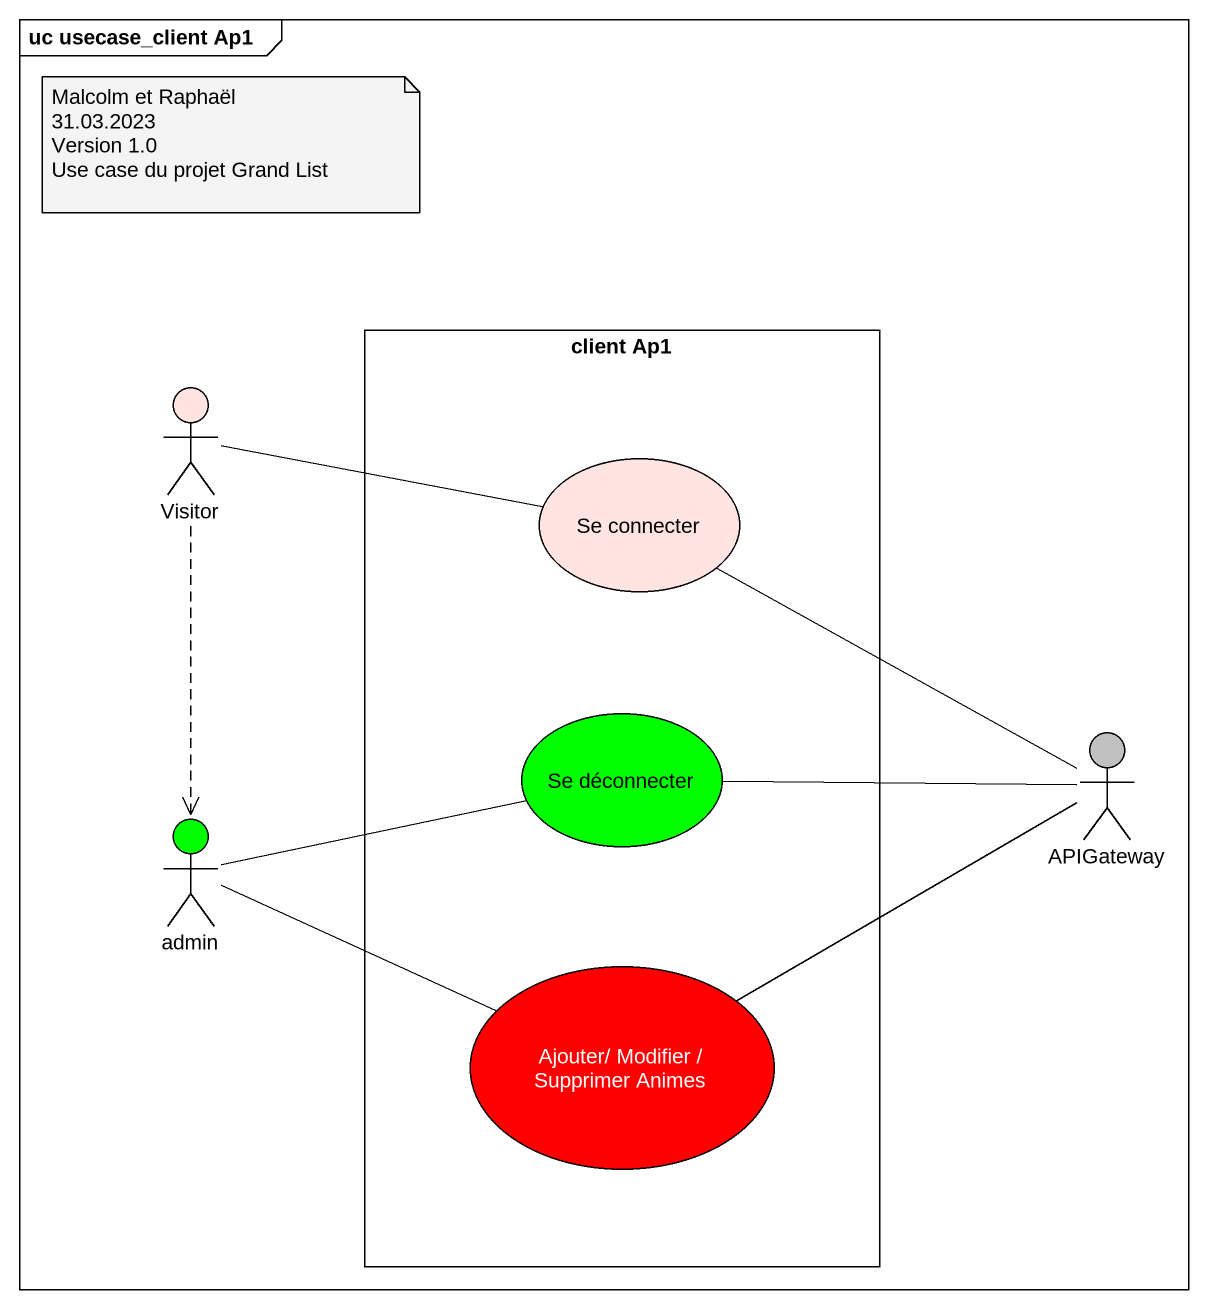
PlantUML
@startuml
mainframe uc usecase_client Ap1
rectangle "client Ap1" as client_Ap1 {
  usecase "Se connecter" as Se_connecter #FFE4E1
  usecase "Se déconnecter" as Se_déconnecter #00FF00
  usecase "Ajouter/ Modifier / Supprimer Animes" as Ajouter_Modifier_Supprimer #FF0000
}
actor Visitor #FFE4E1
actor APIGateway #C0C0C0
actor admin #00FF00
Visitor -right- Se_connecter
Visitor ..> admin
Se_connecter -- APIGateway
Se_déconnecter -right- APIGateway
admin -right- Se_déconnecter
admin -right- Ajouter_Modifier_Supprimer
Ajouter_Modifier_Supprimer -right- APIGateway
note as N1
  Malcolm et Raphaël
  31.03.2023
  Version 1.0
  Use case du projet Grand List
end note
@enduml
